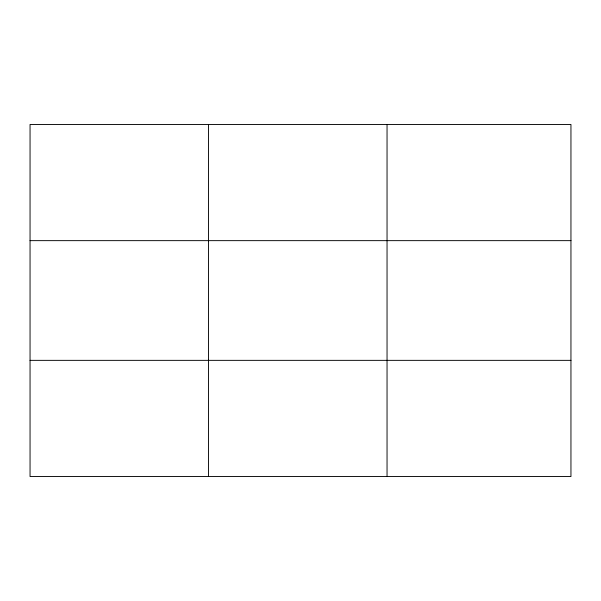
<?xml version="1.0" encoding="UTF-8"?>
<svg xmlns="http://www.w3.org/2000/svg" width="601" height="601" viewBox="0 0 601 601"><rect width="100%" height="100%" fill="white"/><g stroke="black" fill="none" stroke-linecap="round" stroke-linejoin="round"><path stroke-width="0.9" d="M208.547 124.467L208.547 476.533M387.044 124.467L387.044 476.533M570.95 240.648L570.95 124.467L30.05 124.467L30.05 476.533L570.95 476.533L570.95 240.648L30.05 240.648M30.05 360.352L570.95 360.352"/></g></svg>
